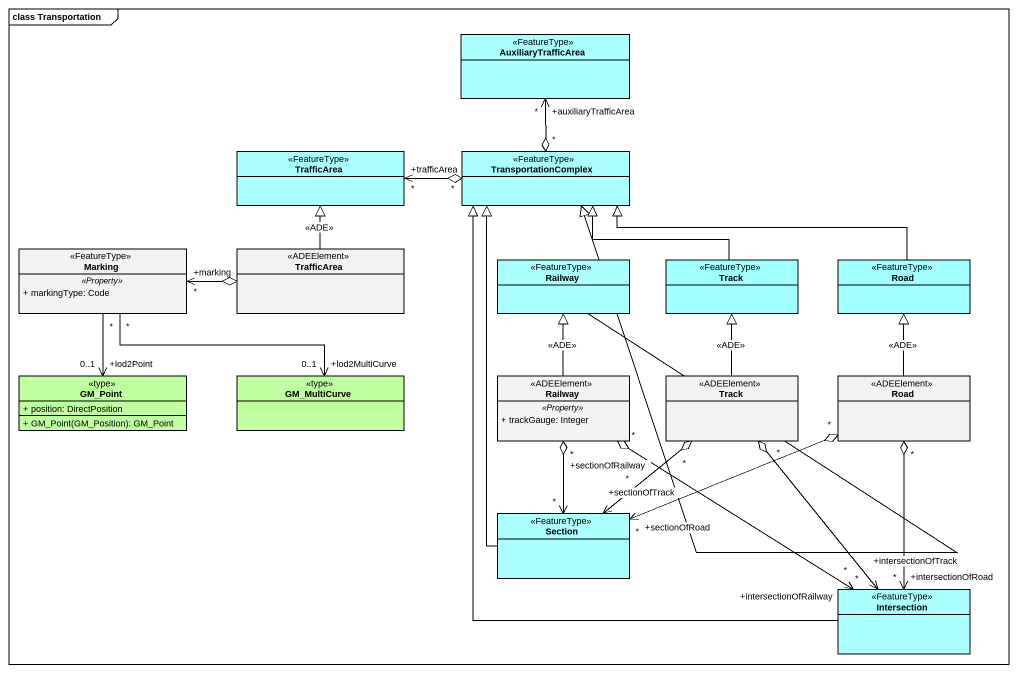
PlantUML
@startuml
mainframe class Transportation
hide circle
hide empty members
skinparam classAttributeIconSize 0
class AuxiliaryTrafficArea <<FeatureType>> #AAFFFF
class TrafficArea <<FeatureType>> #AAFFFF
class TransportationComplex <<FeatureType>> #AAFFFF
class Marking <<FeatureType>> {
  .. <<Property>> ..
  + markingType: Code
}
class "TrafficArea" as TrafficArea_2 <<ADEElement>>
class Railway <<FeatureType>> #AAFFFF
class Track <<FeatureType>> #A0FFFF
class Road <<FeatureType>> #A0FFFF
class GM_Point <<type>> #C0FFA0 {
  + position: DirectPosition
  + GM_Point(GM_Position): GM_Point
}
class GM_MultiCurve <<type>> #C0FFA0
class "Railway" as Railway_2 <<ADEElement>> {
  .. <<Property>> ..
  + trackGauge: Integer
}
class "Track" as Track_2 <<ADEElement>>
class "Road" as Road_2 <<ADEElement>>
class Section <<FeatureType>> #AAFFFF
class Intersection <<FeatureType>> #AAFFFF
AuxiliaryTrafficArea "+auxiliaryTrafficArea\n*" <--o "*" TransportationComplex
TrafficArea "+trafficArea\n*" <-right-o "*" TransportationComplex
Marking "+marking\n*" <-right-o TrafficArea_2
Marking "*" --> "+lod2Point\n0..1" GM_Point
Marking "*" -right-> "+lod2MultiCurve\n0..1" GM_MultiCurve
TrafficArea_2 -up-|> TrafficArea : <<ADE>>
Railway -up-|> TransportationComplex
Track -left-|> TransportationComplex
Road -left-|> TransportationComplex
Railway_2 -up-|> Railway : <<ADE>>
Railway_2 "*" o--> "+sectionOfRailway\n*" Section
Railway_2 "*" o--> "+intersectionOfRailway\n*" Intersection
Track_2 -up-|> Track : <<ADE>>
Track_2 "*" o--> "+sectionOfTrack\n*" Section
Track_2 "*" o--> "+intersectionOfTrack\n*" Intersection
Road_2 -up-|> Road : <<ADE>>
Road_2 "*" o-left-> "+sectionOfRoad\n*" Section
Road_2 "*" o--> "+intersectionOfRoad\n*" Intersection
Section -up-|> TransportationComplex
Intersection -up-|> TransportationComplex
@enduml
